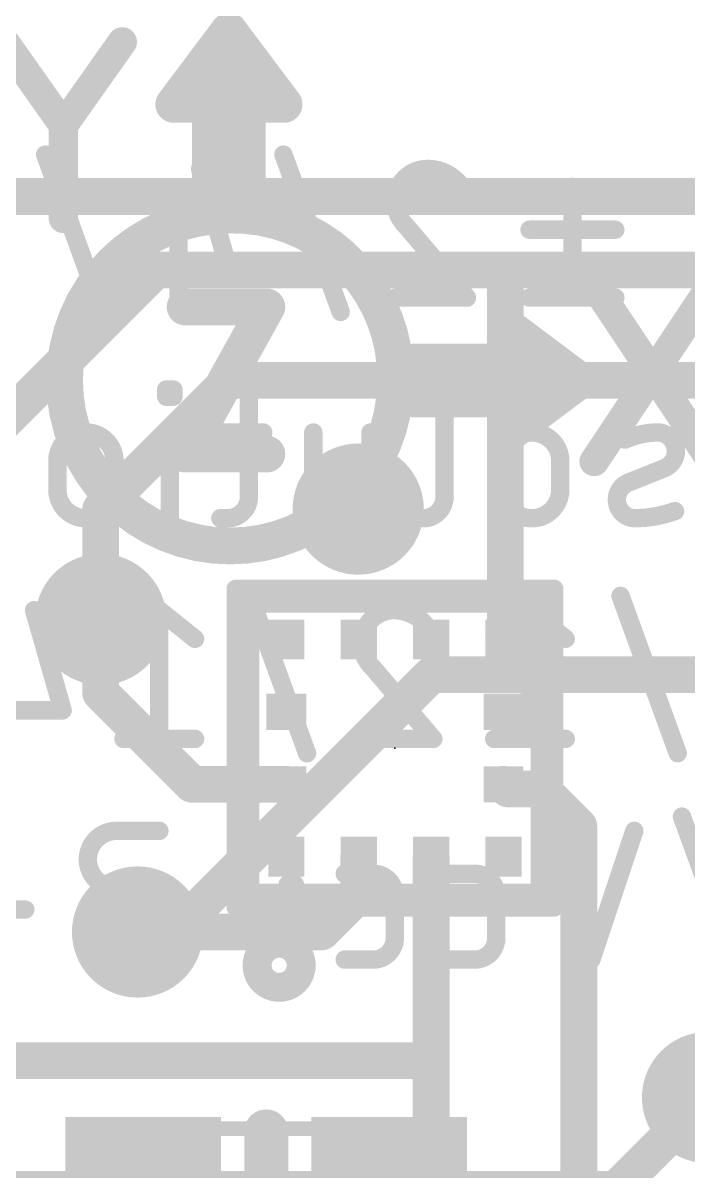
# Model space of a CAD drawing. Extents: x -0.1 to 25.5, y -0.1 to 17.9.
# Drawn here: x 10.13 to 14.72, y 5.97 to 13.9 of the extents above; entities that cross this region are included whole.
import ezdxf

# ---------------------------------------------------------------- set-up
doc = ezdxf.new("R2010")
doc.units = 0
for name, color, linetype in [('1', 12, 'CONTINUOUS'), ('16', 5, 'CONTINUOUS'), ('18', 110, 'CONTINUOUS'), ('21', 40, 'CONTINUOUS'), ('22', 6, 'CONTINUOUS'), ('23', 40, 'CONTINUOUS'), ('51', 253, 'CONTINUOUS')]:
    doc.layers.add(name, color=color, linetype=linetype)

# ---------------------------------------------------------------- blocks, each defined once
blk = doc.blocks.new('RECT')
blk.add_solid([(-0.5, -0.5), (0.5, -0.5), (-0.5, 0.5), (0.5, 0.5)])
blk = doc.blocks.new('ROUNDV')
at = {"const_width": 0.5}
blk.add_lwpolyline([(0, -0.25, 1), (0, 0.25, 1), (0, -0.25)], format="xyb", dxfattribs=at)

msp = doc.modelspace()

# ---------------------------------------------------------------- linework, layer by layer
at = {"layer": '1', "const_width": 0.254}
for points in [[(9.906, 11.049), (11.049, 12.192)], [(11.049, 12.192), (13.462, 12.192)], [(13.462, 12.192), (14.859, 12.192)], [(13.462, 9.652), (13.462, 12.192)], [(10.668, 9.271), (10.668, 9.779)], [(13.45, 9.64), (13.462, 9.652)], [(11.299, 8.64), (10.668, 9.271)], [(11.95, 8.64), (11.299, 8.64)], [(13.45, 8.64), (13.4823, 8.6077)], [(13.4823, 8.6077), (13.7118, 8.6077)], [(13.7118, 8.6077), (13.97, 8.3495)], [(13.97, 8.3495), (13.97, 5.334)], [(12.45, 8.14), (12.45, 7.878)], [(12.95, 8.14), (12.95, 6.731)], [(12.45, 7.878), (12.192, 7.62)], [(12.192, 7.62), (10.922, 7.62)], [(9.6832, 7.0808), (10.033, 6.731)], [(10.033, 6.731), (12.95, 6.731)], [(12.95, 6.731), (12.95, 6.131)], [(12.95, 6.131), (12.661, 5.842)], [(12.661, 5.295), (12.661, 5.842)]]:
    msp.add_lwpolyline(points, dxfattribs=at)
at = {"layer": '1', "const_width": 0.127}
for points in [[(11.049, 12.2555, 1), (11.049, 12.1285)], [(11.0939, 12.1471, 1), (11.0041, 12.2369)], [(13.462, 12.2555, 1), (13.462, 12.1285)], [(13.5255, 12.192, 1), (13.3985, 12.192)], [(13.462, 12.1285, 1), (13.462, 12.2555)], [(10.7315, 9.779, 1), (10.6045, 9.779)], [(13.5069, 9.6071, 1), (13.4171, 9.6969)], [(13.4051, 9.6849, 1), (13.4949, 9.5951)], [(13.3985, 9.652, 1), (13.5255, 9.652)], [(10.7129, 9.3159, 1), (10.6231, 9.2261)], [(10.6045, 9.271, 1), (10.7315, 9.271)], [(11.299, 8.7035, 1), (11.299, 8.5765)], [(11.2541, 8.5951, 1), (11.3439, 8.6849)], [(11.95, 8.5765, 1), (11.95, 8.7035)], [(13.4949, 8.6849, 1), (13.4051, 8.5951)], [(13.4823, 8.6712, 1), (13.4823, 8.5442)], [(13.7567, 8.6526, 1), (13.6669, 8.5628)], [(13.7118, 8.5442, 1), (13.7118, 8.6712)], [(13.4374, 8.5628, 1), (13.5272, 8.6526)], [(14.0335, 8.3495, 1), (13.9065, 8.3495)], [(13.9251, 8.3046, 1), (14.0149, 8.3944)], [(12.5135, 8.14, 1), (12.3865, 8.14)], [(13.0135, 8.14, 1), (12.8865, 8.14)], [(12.3865, 7.878, 1), (12.5135, 7.878)], [(12.4949, 7.8331, 1), (12.4051, 7.9229)], [(10.922, 7.6835, 1), (10.922, 7.5565)], [(12.1471, 7.6649, 1), (12.2369, 7.5751)], [(12.192, 7.5565, 1), (12.192, 7.6835)], [(9.9881, 6.6861, 1), (10.0779, 6.7759)], [(13.0135, 6.731, 1), (12.8865, 6.731)], [(12.95, 6.6675, 1), (12.95, 6.7945)], [(12.8865, 6.731, 1), (13.0135, 6.731)], [(12.8865, 6.131, 1), (13.0135, 6.131)], [(12.9949, 6.0861, 1), (12.9051, 6.1759)], [(12.7245, 5.842, 1), (12.5975, 5.842)]]:
    msp.add_lwpolyline(points, format="xyb", dxfattribs=at)
at = {"layer": '16', "const_width": 0.254}
for points in [[(21.248, 12.7), (6.35, 12.7)], [(11.557, 11.43), (10.668, 10.541)], [(19.685, 11.43), (11.557, 11.43)], [(10.668, 10.541), (10.668, 9.779)], [(12.954, 9.398), (11.176, 7.62)], [(12.954, 9.398), (15.748, 9.398)], [(10.922, 7.62), (11.176, 7.62)], [(14.224, 5.842), (14.859, 6.477)], [(14.224, 5.842), (7.62, 5.842)]]:
    msp.add_lwpolyline(points, dxfattribs=at)
at = {"layer": '16', "const_width": 0.127}
for points in [[(11.557, 11.4935, 1), (11.557, 11.3665)], [(11.6019, 11.3851, 1), (11.5121, 11.4749)], [(10.7315, 10.541, 1), (10.6045, 10.541)], [(10.6231, 10.5859, 1), (10.7129, 10.4961)], [(10.6045, 9.779, 1), (10.7315, 9.779)], [(12.954, 9.4615, 1), (12.954, 9.3345)], [(12.9989, 9.3531, 1), (12.9091, 9.4429)], [(10.922, 7.6835, 1), (10.922, 7.5565)], [(11.1311, 7.6649, 1), (11.2209, 7.5751)], [(11.176, 7.5565, 1), (11.176, 7.6835)], [(14.224, 5.7785, 1), (14.224, 5.9055)]]:
    msp.add_lwpolyline(points, format="xyb", dxfattribs=at)
at = {"layer": '21'}
for points, const_width in [([(11.172, 13.336), (11.553, 13.844)], 0.254), ([(11.553, 13.844), (11.934, 13.336)], 0.254), ([(10.0036, 13.7678), (10.41, 13.1921)], 0.2032), ([(10.41, 13.1921), (10.8164, 13.7678)], 0.2032), ([(11.457, 13.716), (11.649, 13.716)], 0.254), ([(11.2665, 13.462), (11.8395, 13.462)], 0.254), ([(11.426, 13.336), (11.172, 13.336)], 0.254), ([(11.426, 12.701), (11.426, 13.336)], 0.254), ([(11.934, 13.336), (11.68, 13.336)], 0.254), ([(11.68, 13.336), (11.68, 12.701)], 0.254), ([(11.426, 13.208), (11.68, 13.208)], 0.254), ([(10.41, 12.5486), (10.41, 13.1921)], 0.2032), ([(11.426, 12.954), (11.68, 12.954)], 0.254), ([(11.68, 12.701), (11.426, 12.701)], 0.254), ([(14.0756, 10.8702), (14.8884, 12.0894)], 0.2032), ([(14.0756, 12.0894), (14.8884, 10.8702)], 0.2032), ([(11.2506, 11.937), (11.815, 11.937)], 0.254), ([(11.815, 11.937), (11.2506, 10.921)], 0.254), ([(13.466, 11.556), (13.466, 11.81)], 0.254), ([(13.466, 11.81), (13.974, 11.429)], 0.254), ([(13.466, 11.684), (13.634, 11.684)], 0.254), ([(12.831, 11.302), (12.831, 11.556)], 0.254), ([(12.831, 11.556), (13.466, 11.556)], 0.254), ([(12.831, 11.43), (13.9727, 11.43)], 0.254), ([(13.974, 11.429), (13.466, 11.048)], 0.254), ([(13.466, 11.302), (12.831, 11.302)], 0.254), ([(13.466, 11.048), (13.466, 11.302)], 0.254), ([(13.466, 11.176), (13.6367, 11.176)], 0.254), ([(11.2506, 10.921), (11.815, 10.921)], 0.254), ([(11.6, 7.79), (11.6, 9.99)], 0.127), ([(11.6, 9.99), (13.8, 9.99)], 0.127), ([(13.8, 9.99), (13.8, 7.79)], 0.127), ([(13.8, 7.79), (11.6, 7.79)], 0.127), ([(11.811, 5.442), (11.811, 6.242)], 0.3048)]:
    msp.add_lwpolyline(points, dxfattribs=dict(at, const_width=const_width))
for points, const_width in [([(11.6038, 13.8821, 1), (11.5022, 13.8059)], 0.127), ([(11.6038, 13.8059, 1), (11.5022, 13.8821)], 0.127), ([(10.8579, 13.7385, 1), (10.7749, 13.7971)], 0.1016), ([(11.457, 13.7795, 1), (11.457, 13.6525)], 0.127), ([(11.649, 13.6525, 1), (11.649, 13.7795)], 0.127), ([(11.2665, 13.5255, 1), (11.2665, 13.3985)], 0.127), ([(11.8395, 13.3985, 1), (11.8395, 13.5255)], 0.127), ([(11.172, 13.3995, 1), (11.172, 13.2725)], 0.127), ([(11.1212, 13.3741, 1), (11.2228, 13.2979)], 0.127), ([(11.4895, 13.336, 1), (11.3625, 13.336)], 0.127), ([(11.426, 13.2725, 1), (11.426, 13.3995)], 0.127), ([(11.68, 13.3995, 1), (11.68, 13.2725)], 0.127), ([(11.7435, 13.336, 1), (11.6165, 13.336)], 0.127), ([(11.8832, 13.2979, 1), (11.9848, 13.3741)], 0.127), ([(11.934, 13.2725, 1), (11.934, 13.3995)], 0.127), ([(11.426, 13.2715, 1), (11.426, 13.1445)], 0.127), ([(11.68, 13.1445, 1), (11.68, 13.2715)], 0.127), ([(10.4608, 13.1921, 1), (10.3592, 13.1921)], 0.1016), ([(10.3685, 13.2214, 1), (10.4515, 13.1628)], 0.1016), ([(10.3685, 13.1628, 1), (10.4515, 13.2214)], 0.1016), ([(11.426, 13.0175, 1), (11.426, 12.8905)], 0.127), ([(11.68, 12.8905, 1), (11.68, 13.0175)], 0.127), ([(11.426, 12.7645, 1), (11.426, 12.6375)], 0.127), ([(11.68, 12.6375, 1), (11.68, 12.7645)], 0.127), ([(11.561, 12.572, 0.4142), (10.418, 11.429)], 0.254), ([(11.3625, 12.701, 1), (11.4895, 12.701)], 0.127), ([(12.704, 11.429, 0.4245), (11.561, 12.572)], 0.254), ([(11.5599, 12.6355, 1), (11.5621, 12.5085)], 0.127), ([(11.561, 12.5085, 1), (11.561, 12.6355)], 0.127), ([(11.6165, 12.701, 1), (11.7435, 12.701)], 0.127), ([(10.3592, 12.5486, 1), (10.4608, 12.5486)], 0.1016), ([(14.1179, 12.1176, 1), (14.0333, 12.0612)], 0.1016), ([(11.2506, 12.0005, 1), (11.2506, 11.8735)], 0.127), ([(11.8705, 11.9062, 1), (11.7595, 11.9678)], 0.127), ([(11.815, 11.8735, 1), (11.815, 12.0005)], 0.127), ([(13.5295, 11.81, 1), (13.4025, 11.81)], 0.127), ([(13.5041, 11.8608, 1), (13.4279, 11.7592)], 0.127), ([(13.466, 11.7475, 1), (13.466, 11.6205)], 0.127), ([(13.634, 11.6205, 1), (13.634, 11.7475)], 0.127), ([(12.8945, 11.556, 1), (12.7675, 11.556)], 0.127), ([(12.831, 11.6195, 1), (12.831, 11.4925)], 0.127), ([(13.466, 11.4925, 1), (13.466, 11.6195)], 0.127), ([(13.4025, 11.556, 1), (13.5295, 11.556)], 0.127), ([(10.418, 11.429, 0.4142), (11.561, 10.286)], 0.254), ([(10.4815, 11.429, 1), (10.3545, 11.429)], 0.127), ([(11.561, 10.286, 0.4142), (12.704, 11.429)], 0.254), ([(12.7675, 11.429, 1), (12.6405, 11.429)], 0.127), ([(12.831, 11.4935, 1), (12.831, 11.3665)], 0.127), ([(14.0121, 11.3782, 1), (13.9359, 11.4798)], 0.127), ([(13.9359, 11.3782, 1), (14.0121, 11.4798)], 0.127), ([(13.9727, 11.3665, 1), (13.9727, 11.4935)], 0.127), ([(10.3545, 11.429, 1), (10.4815, 11.429)], 0.127), ([(12.6405, 11.4301, 1), (12.7675, 11.4279)], 0.127), ([(12.831, 11.3655, 1), (12.831, 11.2385)], 0.127), ([(13.5295, 11.302, 1), (13.4025, 11.302)], 0.127), ([(13.466, 11.2385, 1), (13.466, 11.3655)], 0.127), ([(12.7675, 11.302, 1), (12.8945, 11.302)], 0.127), ([(13.466, 11.2395, 1), (13.466, 11.1125)], 0.127), ([(13.6367, 11.1125, 1), (13.6367, 11.2395)], 0.127), ([(13.4279, 11.0988, 1), (13.5041, 10.9972)], 0.127), ([(13.4025, 11.048, 1), (13.5295, 11.048)], 0.127), ([(11.2506, 10.9845, 1), (11.2506, 10.8575)], 0.127), ([(11.815, 10.8575, 1), (11.815, 10.9845)], 0.127), ([(11.195, 10.9518, 1), (11.3061, 10.8902)], 0.127), ([(14.0333, 10.8984, 1), (14.1179, 10.842)], 0.1016), ([(11.561, 10.3495, 1), (11.561, 10.2225)], 0.127), ([(11.561, 10.2225, 1), (11.561, 10.3495)], 0.127), ([(11.6, 10.0218, 1), (11.6, 9.9582)], 0.0635), ([(11.6318, 9.99, 1), (11.5683, 9.99)], 0.0635), ([(13.8318, 9.99, 1), (13.7683, 9.99)], 0.0635), ([(13.8, 9.9582, 1), (13.8, 10.0218)], 0.0635), ([(11.6, 7.8217, 1), (11.6, 7.7583)], 0.0635), ([(13.8, 7.7583, 1), (13.8, 7.8217)], 0.0635), ([(11.5683, 7.79, 1), (11.6318, 7.79)], 0.0635), ([(13.7683, 7.79, 1), (13.8318, 7.79)], 0.0635), ([(11.9, 7.29, 1), (11.9, 7.49, 1), (11.9, 7.29)], 0.3048), ([(11.8872, 6.242, 1), (11.7348, 6.242)], 0.1524)]:
    msp.add_lwpolyline(points, format="xyb", dxfattribs=dict(at, const_width=const_width))
at = {"layer": '22'}
for points, const_width in [([(10.3138, 13.0001, 1), (10.2541, 12.9784)], 0.0635), ([(11.9597, 13.0001, 1), (11.9, 12.9784)], 0.0635), ([(11.3844, 12.8992, 1), (11.3233, 12.8818)], 0.0635), ([(12.9257, 12.8905, 0.4142), (12.7034, 12.6683)], 0.127), ([(13.1973, 12.6929, 0.3252), (12.9257, 12.8905)], 0.127), ([(12.9257, 12.9222, 1), (12.9257, 12.8588)], 0.0635), ([(12.9257, 12.8588, 1), (12.9257, 12.9223)], 0.0635), ([(13.9575, 12.767, 1), (13.894, 12.767)], 0.0635), ([(12.7034, 12.6683, 0.2053), (12.7775, 12.4954)], 0.127), ([(12.7352, 12.6682, 1), (12.6717, 12.6683)], 0.0635), ([(12.6717, 12.6683, 1), (12.7352, 12.6683)], 0.0635), ([(13.1671, 12.6832, 1), (13.2275, 12.7027)], 0.0635), ([(12.8017, 12.516, 1), (12.7533, 12.4748)], 0.0635), ([(12.7556, 12.4724, 1), (12.7994, 12.5184)], 0.0635), ([(13.6294, 12.5024, 1), (13.6294, 12.4389)], 0.0635), ([(14.2221, 12.4389, 1), (14.2221, 12.5024)], 0.0635), ([(11.2374, 12.3966, 1), (11.1739, 12.3966)], 0.0635), ([(11.0575, 12.2308, 1), (11.0575, 12.1673)], 0.0635), ([(11.5209, 12.1903, 1), (11.5819, 12.2078)], 0.0635), ([(11.5514, 12.1673, 1), (11.5514, 12.2308)], 0.0635), ([(13.894, 12.1744, 1), (13.9575, 12.1744)], 0.0635), ([(12.7034, 12.0333, 1), (12.7034, 11.9697)], 0.0635), ([(13.1731, 11.9809, 1), (13.2215, 12.0221)], 0.0635), ([(13.1973, 11.9697, 1), (13.1973, 12.0333)], 0.0635), ([(13.6294, 12.0333, 1), (13.6294, 11.9697)], 0.0635), ([(14.2221, 11.9697, 1), (14.2221, 12.0333)], 0.0635), ([(11.1739, 12.0015, 1), (11.2374, 12.0015)], 0.0635), ([(10.6492, 11.8919, 1), (10.7089, 11.9136)], 0.0635), ([(12.2951, 11.8919, 1), (12.3548, 11.9136)], 0.0635), ([(11.1202, 11.3983, 1), (11.1202, 11.3347)], 0.0635), ([(11.1519, 11.3665, 1), (11.0884, 11.3665)], 0.0635), ([(11.2013, 11.3665, 1), (11.1378, 11.3665)], 0.0635), ([(11.1696, 11.3347, 1), (11.1696, 11.3983)], 0.0635), ([(11.7231, 11.3665, 1), (11.6596, 11.3665)], 0.0635), ([(13.0743, 11.3665, 1), (13.0108, 11.3665)], 0.0635), ([(11.0884, 11.3171, 1), (11.1519, 11.3171)], 0.0635), ([(11.1202, 11.3489, 1), (11.1202, 11.2854)], 0.0635), ([(11.1378, 11.3171, 1), (11.2013, 11.3171)], 0.0635), ([(11.1696, 11.2854, 1), (11.1696, 11.3489)], 0.0635), ([(10.7633, 10.8726, 1), (10.3682, 10.8726)], 0.127), ([(11.1766, 11.0702, 1), (11.1131, 11.0702)], 0.0635), ([(11.4938, 11.1019, 1), (11.4938, 11.0384)], 0.0635), ([(11.7902, 11.0384, 1), (11.7902, 11.1019)], 0.0635), ([(12.1678, 11.0702, 1), (12.1043, 11.0702)], 0.0635), ([(12.5629, 11.0702, 1), (12.4994, 11.0702)], 0.0635), ([(13.8418, 10.8726, 1), (13.4466, 10.8726)], 0.127), ([(14.5108, 11.0702, 0.1025), (14.2885, 11.0208)], 0.127), ([(14.5103, 11.1019, 1), (14.5112, 11.0384)], 0.0635), ([(14.5602, 10.8232, 0.8318), (14.5108, 11.0702)], 0.127), ([(14.5112, 11.0384, 1), (14.5103, 11.1019)], 0.0635), ([(14.2755, 11.0497, 1), (14.3015, 10.9918)], 0.0635), ([(10.3999, 10.8726, 1), (10.3364, 10.8726)], 0.0635), ([(10.3364, 10.8726, 1), (10.3999, 10.8726)], 0.0635), ([(10.795, 10.8726, 1), (10.7315, 10.8726)], 0.0635), ([(10.7315, 10.8726, 1), (10.795, 10.8726)], 0.0635), ([(13.4784, 10.8726, 1), (13.4149, 10.8726)], 0.0635), ([(13.4149, 10.8726, 1), (13.4784, 10.8726)], 0.0635), ([(13.8735, 10.8726, 1), (13.81, 10.8726)], 0.0635), ([(13.81, 10.8726, 1), (13.8735, 10.8726)], 0.0635), ([(14.5484, 10.8527, 1), (14.5719, 10.7937)], 0.0635), ([(14.5719, 10.7937, 1), (14.5484, 10.8527)], 0.0635), ([(14.3132, 10.7244, 0.8318), (14.3626, 10.4775)], 0.127), ([(14.3014, 10.7539, 1), (14.325, 10.695)], 0.0635), ([(14.325, 10.695, 1), (14.3014, 10.7539)], 0.0635), ([(10.3999, 10.6751, 1), (10.3364, 10.6751)], 0.0635), ([(10.3364, 10.6751, 1), (10.3999, 10.6751)], 0.0635), ([(10.3682, 10.6751, 1), (10.7633, 10.6751)], 0.127), ([(10.795, 10.6751, 1), (10.7315, 10.6751)], 0.0635), ([(10.7315, 10.6751, 1), (10.795, 10.6751)], 0.0635), ([(13.4466, 10.6751, 1), (13.8418, 10.6751)], 0.127), ([(13.4784, 10.6751, 1), (13.4149, 10.6751)], 0.0635), ([(13.4149, 10.6751, 1), (13.4784, 10.6751)], 0.0635), ([(13.8735, 10.6751, 1), (13.81, 10.6751)], 0.0635), ([(13.81, 10.6751, 1), (13.8735, 10.6751)], 0.0635), ([(11.5432, 10.4775, 0.4142), (11.6914, 10.6257)], 0.127), ([(11.7231, 10.6257, 1), (11.6596, 10.6257)], 0.0635), ([(11.6596, 10.6257, 1), (11.7231, 10.6257)], 0.0635), ([(12.383, 10.4775, 0.4142), (12.5311, 10.6257)], 0.127), ([(12.5629, 10.6257, 1), (12.4994, 10.6257)], 0.0635), ([(12.4994, 10.6257, 1), (12.5629, 10.6257)], 0.0635), ([(12.8944, 10.4775, 0.4142), (13.0425, 10.6257)], 0.127), ([(13.0743, 10.6257, 1), (13.0108, 10.6257)], 0.0635), ([(13.0108, 10.6257, 1), (13.0743, 10.6257)], 0.0635), ([(14.3626, 10.4775, 0.083), (14.6342, 10.5269)], 0.127), ([(14.645, 10.497, 1), (14.6235, 10.5568)], 0.0635), ([(11.1131, 10.4775, 1), (11.1766, 10.4775)], 0.0635), ([(11.4938, 10.5093, 1), (11.4938, 10.4458)], 0.0635), ([(11.5432, 10.5092, 1), (11.5432, 10.4458)], 0.0635), ([(11.5432, 10.4458, 1), (11.5432, 10.5093)], 0.0635), ([(12.136, 10.5093, 1), (12.136, 10.4458)], 0.0635), ([(12.1043, 10.4775, 1), (12.1678, 10.4775)], 0.0635), ([(12.383, 10.5092, 1), (12.383, 10.4457)], 0.0635), ([(12.383, 10.4458, 1), (12.383, 10.5093)], 0.0635), ([(12.8944, 10.5092, 1), (12.8944, 10.4457)], 0.0635), ([(14.3621, 10.5092, 1), (14.363, 10.4458)], 0.0635), ([(14.363, 10.4458, 1), (14.3621, 10.5092)], 0.0635), ([(11.7275, 9.9521, 1), (11.6678, 9.9304)], 0.0635), ([(14.2878, 9.9521, 1), (14.2281, 9.9304)], 0.0635), ([(10.2377, 9.8512, 1), (10.1767, 9.8338)], 0.0635), ([(11.092, 9.8673, 1), (11.0524, 9.8177)], 0.0635), ([(11.104, 9.8425, 1), (11.0405, 9.8425)], 0.0635), ([(12.6934, 9.8425, 0.4142), (12.4712, 9.6203)], 0.127), ([(12.9651, 9.6449, 0.3252), (12.6934, 9.8425)], 0.127), ([(12.6934, 9.8742, 1), (12.6934, 9.8108)], 0.0635), ([(12.6934, 9.8108, 1), (12.6934, 9.8743)], 0.0635), ([(13.6524, 9.8673, 1), (13.6127, 9.8177)], 0.0635), ([(13.6643, 9.8425, 1), (13.6008, 9.8425)], 0.0635), ([(11.2993, 9.6202, 1), (11.339, 9.6697)], 0.0635), ([(12.5029, 9.6202, 1), (12.4394, 9.6203)], 0.0635), ([(12.4712, 9.6203, 0.2053), (12.5453, 9.4474)], 0.127), ([(12.9349, 9.6352, 1), (12.9953, 9.6547)], 0.0635), ([(13.8596, 9.6202, 1), (13.8993, 9.6697)], 0.0635), ([(12.4394, 9.6203, 1), (12.5029, 9.6203)], 0.0635), ([(12.5695, 9.468, 1), (12.5211, 9.4268)], 0.0635), ([(12.5234, 9.4244, 1), (12.5672, 9.4704)], 0.0635), ([(10.4048, 9.1193, 1), (10.4048, 9.1828)], 0.0635), ([(10.3742, 9.1423, 1), (10.4353, 9.1598)], 0.0635), ([(10.8253, 8.9853, 1), (10.8253, 8.9217)], 0.0635), ([(11.0405, 8.9535, 1), (11.104, 8.9535)], 0.0635), ([(11.3192, 8.9217, 1), (11.3192, 8.9853)], 0.0635), ([(12.4712, 8.9853, 1), (12.4712, 8.9217)], 0.0635), ([(12.9409, 8.9329, 1), (12.9893, 8.9741)], 0.0635), ([(12.9651, 8.9217, 1), (12.9651, 8.9853)], 0.0635), ([(13.3856, 8.9853, 1), (13.3856, 8.9217)], 0.0635), ([(13.6008, 8.9535, 1), (13.6643, 8.9535)], 0.0635), ([(13.8795, 8.9217, 1), (13.8795, 8.9853)], 0.0635), ([(12.0629, 8.8439, 1), (12.1226, 8.8656)], 0.0635), ([(14.6232, 8.8439, 1), (14.6829, 8.8656)], 0.0635), ([(14.712, 8.4281, 1), (14.6523, 8.4064)], 0.0635), ([(10.7765, 8.3185, 1), (10.7765, 7.9234)], 0.127), ([(10.7765, 8.3503, 1), (10.7765, 8.2867)], 0.0635), ([(10.7765, 8.2867, 1), (10.7765, 8.3503)], 0.0635), ([(11.0729, 8.2867, 1), (11.0729, 8.3503)], 0.0635), ([(13.7906, 8.3285, 1), (13.7303, 8.3085)], 0.0635), ([(14.3832, 8.3085, 1), (14.323, 8.3285)], 0.0635), ([(11.9595, 7.9798, 1), (11.9595, 7.9163)], 0.0635), ([(11.9912, 7.9481, 1), (11.9277, 7.9481)], 0.0635), ([(12.0406, 7.9481, 1), (11.9771, 7.9481)], 0.0635), ([(12.0088, 7.9163, 1), (12.0088, 7.9798)], 0.0635), ([(12.3528, 8.0539, 1), (12.3528, 7.9904)], 0.0635), ([(12.6985, 7.874, 0.4142), (12.5503, 8.0222)], 0.127), ([(12.5503, 8.0539, 1), (12.5503, 7.9904)], 0.0635), ([(12.5503, 7.9904, 1), (12.5503, 8.0539)], 0.0635), ([(13.0538, 8.0539, 1), (13.0538, 7.9904)], 0.0635), ([(13.3995, 7.874, 0.4142), (13.2514, 8.0222)], 0.127), ([(13.2514, 8.0539, 1), (13.2514, 7.9904)], 0.0635), ([(13.2514, 7.9904, 1), (13.2514, 8.0539)], 0.0635), ([(10.8259, 7.9234, 1), (10.8259, 7.4295)], 0.127), ([(10.7765, 7.9551, 1), (10.7765, 7.8916)], 0.0635), ([(10.7765, 7.8916, 1), (10.7765, 7.9551)], 0.0635), ([(10.8259, 7.8916, 1), (10.8259, 7.9551)], 0.0635), ([(10.9741, 7.8916, 1), (10.9741, 7.9551)], 0.0635), ([(11.9595, 7.9304, 1), (11.9595, 7.8669)], 0.0635), ([(11.9277, 7.8987, 1), (11.9912, 7.8987)], 0.0635), ([(11.9771, 7.8987, 1), (12.0406, 7.8987)], 0.0635), ([(12.0088, 7.8669, 1), (12.0088, 7.9304)], 0.0635), ([(12.7302, 7.874, 1), (12.6667, 7.874)], 0.0635), ([(13.4313, 7.874, 1), (13.3678, 7.874)], 0.0635), ([(12.6667, 7.874, 1), (12.7302, 7.874)], 0.0635), ([(13.3678, 7.874, 1), (13.4313, 7.874)], 0.0635), ([(10.1469, 7.7435, 1), (10.1469, 7.807)], 0.0635), ([(11.9912, 7.553, 1), (11.9277, 7.553)], 0.0635), ([(11.9595, 7.5847, 1), (11.9595, 7.5212)], 0.0635), ([(12.0406, 7.553, 1), (11.9771, 7.553)], 0.0635), ([(12.0088, 7.5212, 1), (12.0088, 7.5847)], 0.0635), ([(12.5503, 7.4295, 0.4142), (12.6985, 7.5777)], 0.127), ([(12.7302, 7.5777, 1), (12.6667, 7.5777)], 0.0635), ([(13.2514, 7.4295, 0.4142), (13.3995, 7.5777)], 0.127), ([(13.4313, 7.5777, 1), (13.3678, 7.5777)], 0.0635), ([(11.9595, 7.5353, 1), (11.9595, 7.4718)], 0.0635), ([(11.9277, 7.5036, 1), (11.9912, 7.5036)], 0.0635), ([(11.9771, 7.5036, 1), (12.0406, 7.5036)], 0.0635), ([(12.0088, 7.4718, 1), (12.0088, 7.5353)], 0.0635), ([(12.6667, 7.5777, 1), (12.7302, 7.5777)], 0.0635), ([(13.3678, 7.5777, 1), (13.4313, 7.5777)], 0.0635), ([(10.8259, 7.4612, 1), (10.8259, 7.3978)], 0.0635), ([(10.8259, 7.3978, 1), (10.8259, 7.4612)], 0.0635), ([(11.0729, 7.3978, 1), (11.0729, 7.4612)], 0.0635), ([(12.3528, 7.4612, 1), (12.3528, 7.3978)], 0.0635), ([(12.5503, 7.4612, 1), (12.5503, 7.3978)], 0.0635), ([(12.5503, 7.3978, 1), (12.5503, 7.4612)], 0.0635), ([(13.0538, 7.4612, 1), (13.0538, 7.3978)], 0.0635), ([(13.2514, 7.4612, 1), (13.2514, 7.3978)], 0.0635), ([(13.2514, 7.3978, 1), (13.2514, 7.4612)], 0.0635), ([(14.0267, 7.4395, 1), (14.0869, 7.4195)], 0.0635), ([(14.0267, 7.4195, 1), (14.0869, 7.4395)], 0.0635)]:
    msp.add_lwpolyline(points, format="xyb", dxfattribs=dict(at, const_width=const_width))
at = {"layer": '22', "const_width": 0.127}
for points in [[(10.6791, 11.9027), (10.284, 12.9893)], [(12.325, 11.9027), (11.9299, 12.9893)], [(11.3539, 12.8905), (11.5514, 12.1991)], [(13.9257, 12.1744), (13.9257, 12.767)], [(12.7775, 12.4954), (13.1973, 12.0015)], [(14.2221, 12.4707), (13.6294, 12.4707)], [(11.2057, 12.3966), (11.2057, 12.0015)], [(11.5514, 12.1991), (11.0575, 12.1991)], [(13.1973, 12.0015), (12.7034, 12.0015)], [(14.2221, 12.0015), (13.6294, 12.0015)], [(11.1696, 11.3665), (11.1202, 11.3665)], [(11.1202, 11.3665), (11.1202, 11.3171)], [(11.1696, 11.3171), (11.1696, 11.3665)], [(11.6914, 11.3665), (11.6914, 10.6257)], [(13.0425, 11.3665), (13.0425, 10.6257)], [(11.1202, 11.3171), (11.1696, 11.3171)], [(11.1449, 10.4775), (11.1449, 11.0702)], [(11.7902, 11.0702), (11.4938, 11.0702)], [(12.136, 10.4775), (12.136, 11.0702)], [(12.5311, 11.0702), (12.5311, 10.6257)], [(10.3682, 10.8726), (10.3682, 10.6751)], [(10.7633, 10.6751), (10.7633, 10.8726)], [(13.4466, 10.8726), (13.4466, 10.6751)], [(13.8418, 10.6751), (13.8418, 10.8726)], [(14.3132, 10.7244), (14.5602, 10.8232)], [(11.5432, 10.4775), (11.4938, 10.4775)], [(12.383, 10.4775), (12.136, 10.4775)], [(12.0927, 8.8547), (11.6976, 9.9413)], [(14.653, 8.8547), (14.2579, 9.9413)], [(10.2072, 9.8425), (10.4048, 9.1511)], [(11.3192, 9.6449), (11.0722, 9.8425)], [(11.0722, 9.8425), (11.0722, 8.9535)], [(13.8795, 9.6449), (13.6325, 9.8425)], [(13.6325, 9.8425), (13.6325, 8.9535)], [(12.5453, 9.4474), (12.9651, 8.9535)], [(10.4048, 9.1511), (9.9109, 9.1511)], [(11.3192, 8.9535), (10.8253, 8.9535)], [(12.9651, 8.9535), (12.4712, 8.9535)], [(13.8795, 8.9535), (13.3856, 8.9535)], [(15.0773, 7.3307), (14.6822, 8.4173)], [(11.0729, 8.3185), (10.7765, 8.3185)], [(14.0568, 7.4295), (13.7604, 8.3185)], [(14.3531, 8.3185), (14.0568, 7.4295)], [(12.0088, 7.9481), (11.9595, 7.9481)], [(11.9595, 7.9481), (11.9595, 7.8987)], [(12.0088, 7.8987), (12.0088, 7.9481)], [(12.5503, 8.0222), (12.3528, 8.0222)], [(13.2514, 8.0222), (13.0538, 8.0222)], [(10.7765, 7.9234), (10.9741, 7.9234)], [(11.9595, 7.8987), (12.0088, 7.8987)], [(12.6985, 7.5777), (12.6985, 7.874)], [(13.3995, 7.5777), (13.3995, 7.874)], [(10.1469, 7.7752), (9.5542, 7.7752)], [(12.0088, 7.553), (11.9595, 7.553)], [(11.9595, 7.553), (11.9595, 7.5036)], [(12.0088, 7.5036), (12.0088, 7.553)], [(11.9595, 7.5036), (12.0088, 7.5036)], [(11.0729, 7.4295), (10.8259, 7.4295)], [(12.3528, 7.4295), (12.5503, 7.4295)], [(13.0538, 7.4295), (13.2514, 7.4295)]]:
    msp.add_lwpolyline(points, dxfattribs=at)
at = {"layer": '23'}
msp.add_point((12.7, 8.89), dxfattribs=at)
at = {"layer": '51'}
for points, const_width in [([(11.7, 9.9218, 1), (11.7, 9.8582)], 0.0635), ([(11.7318, 9.89, 1), (11.6683, 9.89)], 0.0635), ([(13.7318, 9.89, 1), (13.6683, 9.89)], 0.0635), ([(13.7, 9.8582, 1), (13.7, 9.9218)], 0.0635), ([(11.7, 7.9218, 1), (11.7, 7.8583)], 0.0635), ([(13.7, 7.8583, 1), (13.7, 7.9218)], 0.0635), ([(11.6683, 7.89, 1), (11.7318, 7.89)], 0.0635), ([(13.6683, 7.89, 1), (13.7318, 7.89)], 0.0635), ([(11.455, 6.2864, 1), (11.455, 6.2356)], 0.0508), ([(12.167, 6.2356, 1), (12.167, 6.2864)], 0.0508)]:
    msp.add_lwpolyline(points, format="xyb", dxfattribs=dict(at, const_width=const_width))
for points, const_width in [([(11.7, 7.89), (11.7, 9.89)], 0.127), ([(11.7, 9.89), (13.7, 9.89)], 0.127), ([(13.7, 9.89), (13.7, 7.89)], 0.127), ([(13.7, 7.89), (11.7, 7.89)], 0.127), ([(12.167, 6.261), (11.455, 6.261)], 0.1016)]:
    msp.add_lwpolyline(points, dxfattribs=dict(at, const_width=const_width))

# ---------------------------------------------------------------- block references
at = {"layer": '1', "xscale": 0.275, "yscale": 0.25}
for p, rotation in [((11.95, 9.64), 270), ((12.45, 9.64), 270), ((12.95, 9.64), 270), ((13.45, 9.64), 270), ((13.45, 9.14), 180), ((13.45, 8.64), 180), ((11.95, 8.14), 90), ((12.45, 8.14), 90), ((12.95, 8.14), 90), ((13.45, 8.14), 90)]:
    msp.add_blockref('RECT', p, dxfattribs=dict(at, rotation=rotation))
for p in [(11.95, 9.14), (11.95, 8.64)]:
    msp.add_blockref('RECT', p, dxfattribs=at)
at = {"layer": '1', "xscale": 1.075, "rotation": 180}
for p in [(10.961, 5.842), (12.661, 5.842)]:
    msp.add_blockref('RECT', p, dxfattribs=at)
at = {"layer": '18', "xscale": 0.9064, "yscale": 0.9064}
for p in [(12.446, 10.541), (12.446, 10.541), (10.668, 9.779), (10.668, 9.779), (10.922, 7.62), (10.922, 7.62), (14.859, 6.477), (14.859, 6.477)]:
    msp.add_blockref('ROUNDV', p, dxfattribs=at)
at = {"layer": '51', "xscale": 0.5001, "yscale": 0.95, "rotation": 180}
for p in [(11.2308, 5.8369), (12.3992, 5.8369)]:
    msp.add_blockref('RECT', p, dxfattribs=at)

doc.saveas('drawing.dxf')
